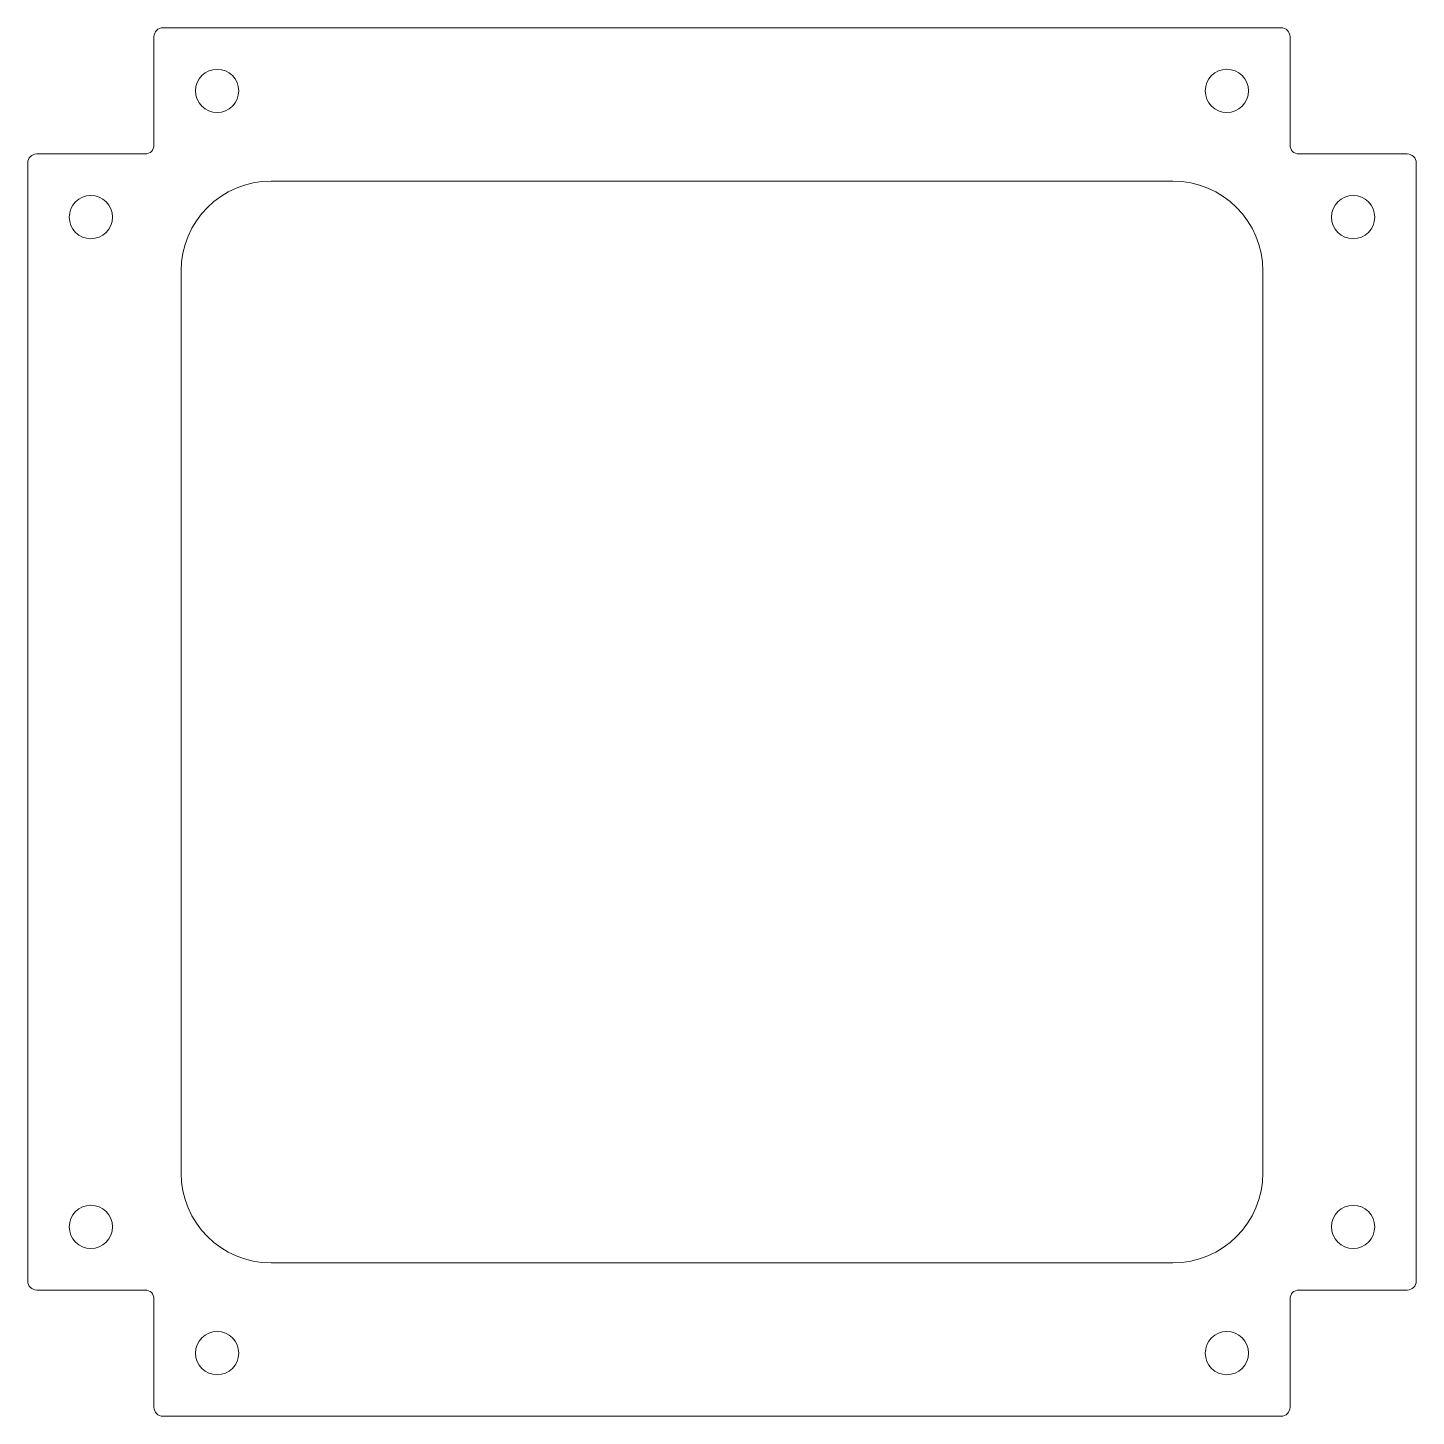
# Model space of a CAD drawing. Header units: millimetres. Extents: x -38.5 to 38.5, y -38.5 to 38.5.
import ezdxf

# ---------------------------------------------------------------- set-up
doc = ezdxf.new("R2010")
doc.units = ezdxf.units.MM

msp = doc.modelspace()

# ---------------------------------------------------------------- linework, layer by layer
at = {"color": 7, "linetype": 'Continuous', "lineweight": 15}
for p, q in [((-31.5, 38), (-31.5, 32)), ((31, 38.5), (-31, 38.5)), ((31.5, 32), (31.5, 38)), ((-38.5, 31), (-38.5, -31)), ((-32, 31.5), (-38, 31.5)), ((38, 31.5), (32, 31.5)), ((38.5, -31), (38.5, 31)), ((25, 30), (-25, 30)), ((-30, 25), (-30, -25)), ((30, -25), (30, 25)), ((-25, -30), (25, -30)), ((-38, -31.5), (-32, -31.5)), ((32, -31.5), (38, -31.5)), ((-31.5, -32), (-31.5, -38)), ((31.5, -38), (31.5, -32)), ((-31, -38.5), (31, -38.5))]:
    msp.add_line(p, q, dxfattribs=at)
for centre in [(-28, 35), (28, 35), (-35, 28), (35, 28), (-35, -28), (35, -28), (-28, -35), (28, -35)]:
    msp.add_circle(centre, 1.2, dxfattribs=at)
for centre, radius, start, end in [((-31, 38), 0.5, 90, 180), ((31, 38), 0.5, 0, 90), ((-32, 32), 0.5, 270, 0), ((32, 32), 0.5, 180, 270), ((-38, 31), 0.5, 90, 180), ((38, 31), 0.5, 0, 90), ((-25, 25), 5, 90, 180), ((25, 25), 5, 0, 90), ((-25, -25), 5, 180, 270), ((25, -25), 5, 270, 0), ((-38, -31), 0.5, 180, 270), ((-32, -32), 0.5, 0, 90), ((32, -32), 0.5, 90, 180), ((38, -31), 0.5, 270, 0), ((-31, -38), 0.5, 180, 270), ((31, -38), 0.5, 270, 0)]:
    msp.add_arc(centre, radius, start, end, dxfattribs=at)

doc.saveas('drawing.dxf')
